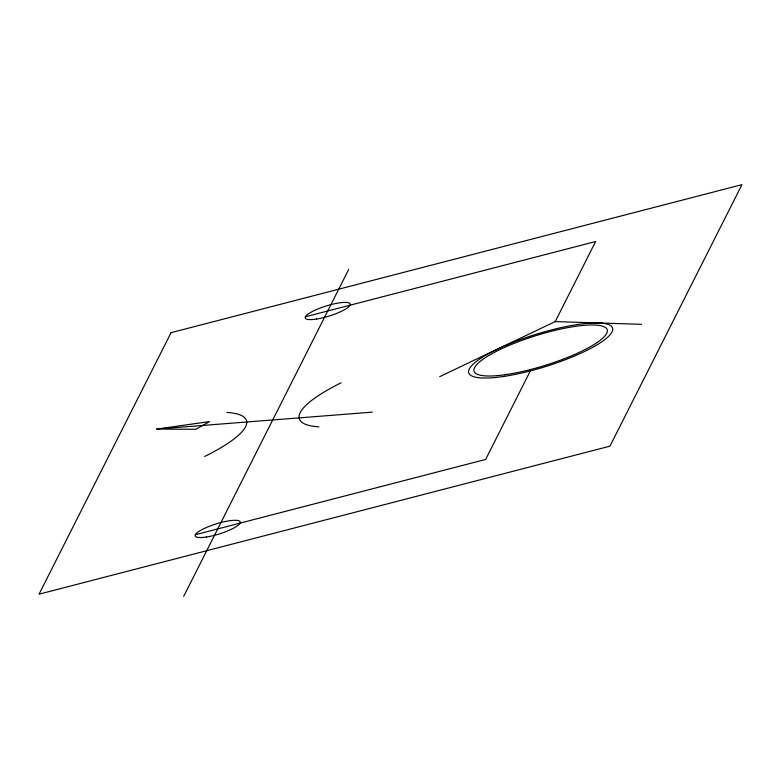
<?xml version="1.0" encoding="UTF-8"?>
<svg xmlns="http://www.w3.org/2000/svg" width="781" height="781" viewBox="0 0 781 781"><rect width="100%" height="100%" fill="white"/><g stroke="black" fill="none" stroke-linecap="round" stroke-linejoin="round"><path stroke-width="1.17" d="M183.691 596.352L348.677 269.474M530.328 370.916L485.645 459.443L195.426 534.702M439.713 376.657L555.223 321.596L595.639 241.524L305.42 316.774M156.727 429.062L209.513 421.584L195.924 429.325L156.727 429.062L372.342 412.134M555.223 321.596L641.562 324.32M318.882 426.856A120.538 26.915 -17.3 0 1 341.112 382.817M226.88 412.436A120.538 26.915 -17.3 0 1 204.651 456.475M171.049 332.677L39.05 594.185L609.951 446.156L741.95 184.648L171.049 332.677M316.51 319.058A23.547 5.252 -17.3 0 0 350.259 304.346A23.547 5.252 -17.3 0 0 316.403 309.579A23.547 5.252 -17.3 0 0 316.51 319.058M206.516 536.986A23.547 5.252 -17.3 0 0 240.265 522.264A23.547 5.252 -17.3 0 0 206.409 527.497A23.547 5.252 -17.3 0 0 206.516 536.986M507.24 374.402A69.714 15.561 -17.3 0 0 607.364 330.841A69.714 15.561 -17.3 0 0 507.318 346.208A69.714 15.561 -17.3 0 0 507.24 374.402M504.546 376.325A75.337 16.821 -17.3 0 0 612.743 329.26A75.337 16.821 -17.3 0 0 504.633 345.866A75.337 16.821 -17.3 0 0 504.546 376.325"/></g></svg>
